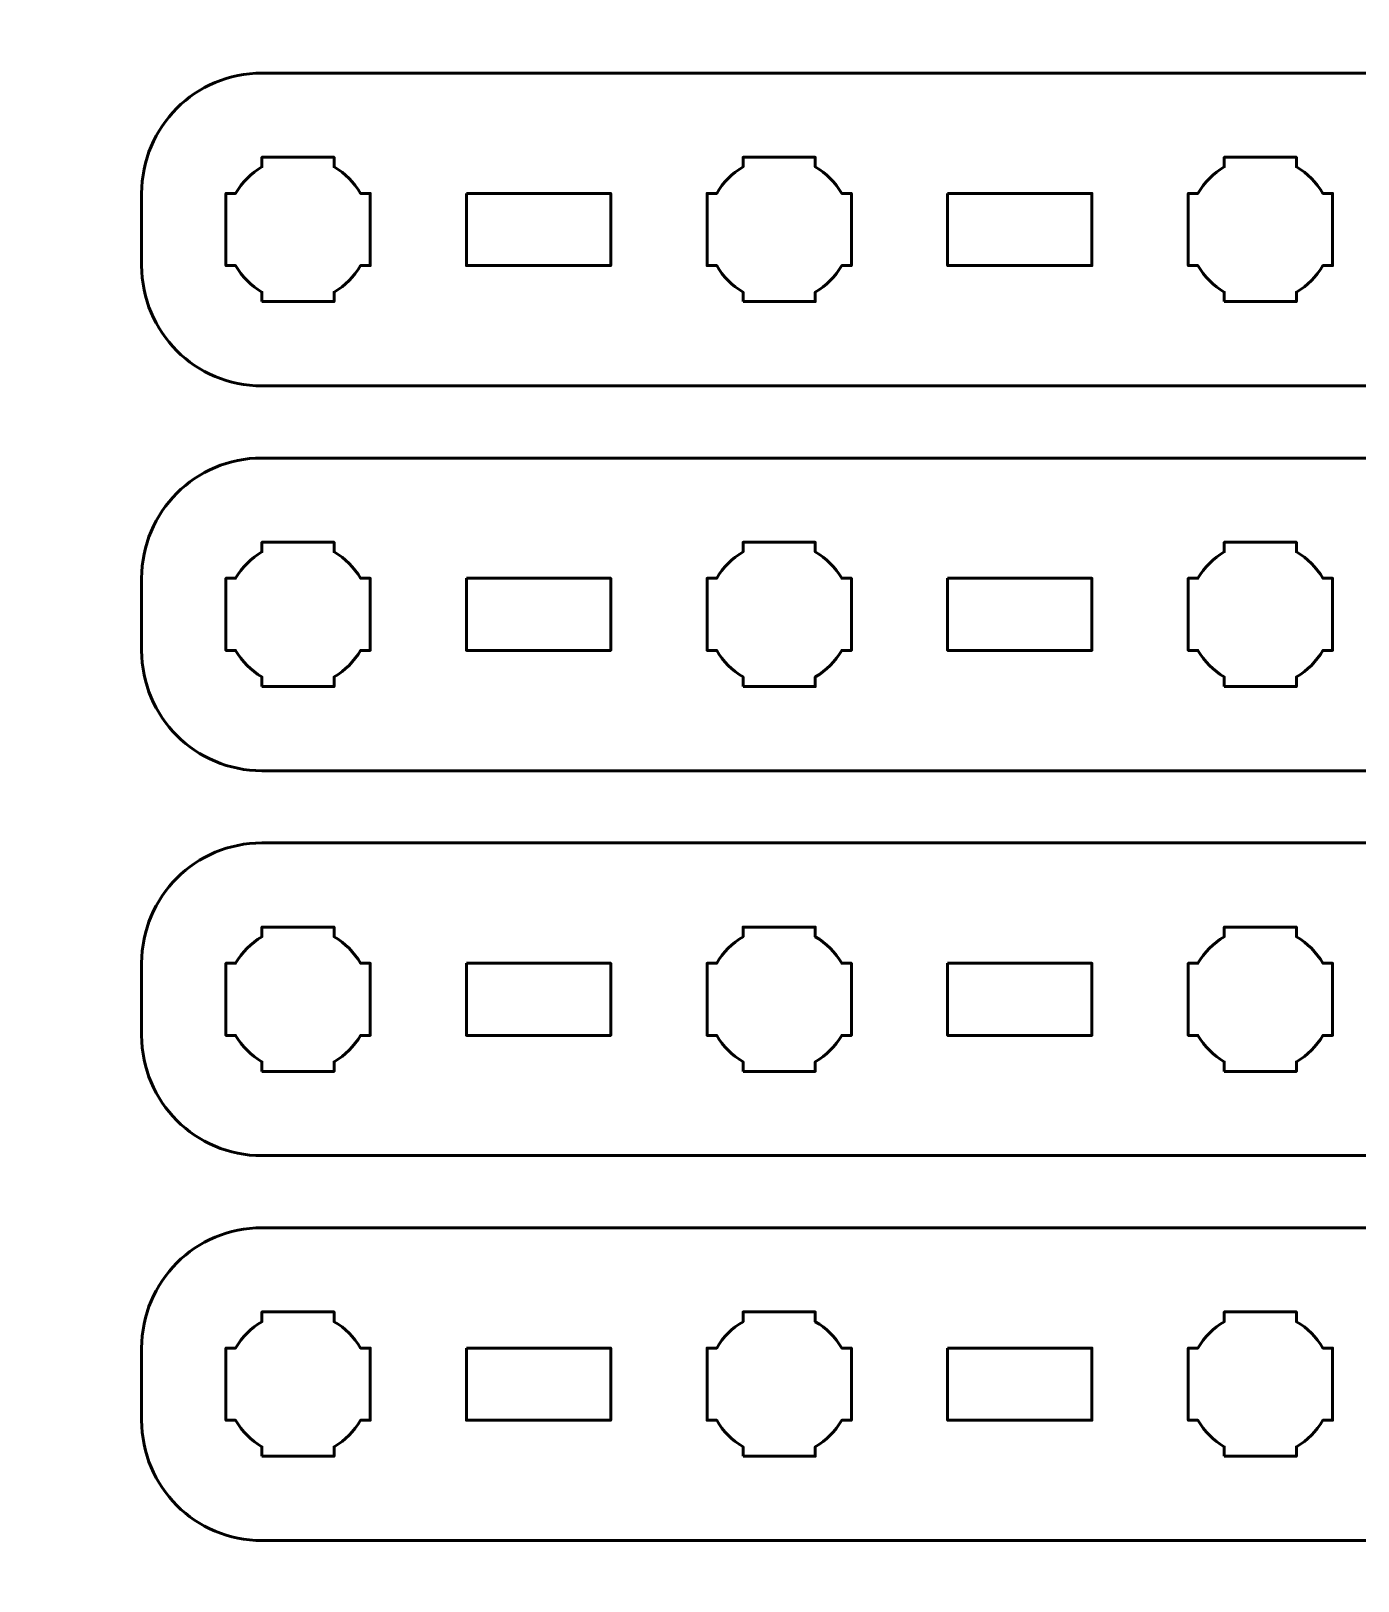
# Model space of a CAD drawing. Header units: centimetres. Extents: x -21 to 0, y -29.7 to 0.
# Drawn here: x -10.56 to -5.04, y -22.97 to -16.52 of the extents above; entities that cross this region are included whole.
import ezdxf

# ---------------------------------------------------------------- set-up
doc = ezdxf.new("R2010")
doc.units = ezdxf.units.CM
doc.header["$MEASUREMENT"] = 0
doc.layers.add('Layer 1', color=7, linetype='Continuous')

msp = doc.modelspace()

# ---------------------------------------------------------------- linework, layer by layer
at = {"layer": 'Layer 1', "color": 1, "lineweight": 53}
msp.add_open_spline([(-21.00003, -29.19995), (-21.00003, -29.19995), (-21.00003, -5.29992), (-21.00003, -5.29992), (-21.00003, -5.29992), (-21.00003, -5.21709), (-20.93286, -5.14992), (-20.85003, -5.14992), (-20.85003, -5.14992), (-20.7672, -5.14992), (-20.70003, -5.08275), (-20.70003, -4.99992), (-20.70003, -4.99992), (-20.70003, -4.91709), (-20.7672, -4.84992), (-20.85003, -4.84992), (-20.85003, -4.84992), (-20.93286, -4.84992), (-21.00003, -4.78275), (-21.00003, -4.69992), (-21.00003, -4.69992), (-21.00003, -4.61709), (-20.93286, -4.54992), (-20.85003, -4.54992), (-20.85003, -4.54992), (-20.7672, -4.54992), (-20.70003, -4.48275), (-20.70003, -4.39992), (-20.70003, -4.39992), (-20.70003, -4.31709), (-20.7672, -4.24992), (-20.85003, -4.24992), (-20.85003, -4.24992), (-20.93286, -4.24992), (-21.00003, -4.18275), (-21.00003, -4.09992), (-21.00003, -4.09992), (-21.00003, -4.01709), (-20.93286, -3.94992), (-20.85003, -3.94992), (-20.85003, -3.94992), (-20.7672, -3.94992), (-20.70003, -3.88275), (-20.70003, -3.79992), (-20.70003, -3.79992), (-20.70003, -3.71709), (-20.7672, -3.64992), (-20.85003, -3.64992), (-20.85003, -3.64992), (-20.93286, -3.64992), (-21.00003, -3.58275), (-21.00003, -3.49992), (-21.00003, -3.49992), (-21.00003, -3.41709), (-20.93286, -3.34992), (-20.85003, -3.34992), (-20.85003, -3.34992), (-20.7672, -3.34992), (-20.70003, -3.28275), (-20.70003, -3.19992), (-20.70003, -3.19992), (-20.70003, -3.11709), (-20.7672, -3.04992), (-20.85003, -3.04992), (-20.85003, -3.04992), (-20.93286, -3.04992), (-21.00003, -2.98275), (-21.00003, -2.89992), (-21.00003, -2.89992), (-21.00003, -2.81709), (-20.93286, -2.74992), (-20.85003, -2.74992), (-20.85003, -2.74992), (-20.7672, -2.74992), (-20.70003, -2.68275), (-20.70003, -2.59992), (-20.70003, -2.59992), (-20.70003, -2.51709), (-20.7672, -2.44992), (-20.85003, -2.44992), (-20.85003, -2.44992), (-20.93286, -2.44992), (-21.00003, -2.38275), (-21.00003, -2.29992), (-21.00003, -2.29992), (-21.00003, -2.21709), (-20.93286, -2.14992), (-20.85003, -2.14992), (-20.85003, -2.14992), (-20.7672, -2.14992), (-20.70003, -2.08275), (-20.70003, -1.99992), (-20.70003, -1.99992), (-20.70003, -1.91709), (-20.7672, -1.84992), (-20.85003, -1.84992), (-20.85003, -1.84992), (-20.93286, -1.84992), (-21.00003, -1.78275), (-21.00003, -1.69992), (-21.00003, -1.69992), (-21.00003, -1.61709), (-20.93286, -1.54992), (-20.85003, -1.54992), (-20.85003, -1.54992), (-20.7672, -1.54992), (-20.70003, -1.48275), (-20.70003, -1.39992), (-20.70003, -1.39992), (-20.70003, -1.31709), (-20.7672, -1.24992), (-20.85003, -1.24992), (-20.85003, -1.24992), (-20.93286, -1.24992), (-21.00003, -1.18275), (-21.00003, -1.09992), (-21.00003, -1.09992), (-21.00003, -1.09992), (-21.00003, -0.49992), (-21.00003, -0.49992), (-21.00003, -0.49992), (-21.00003, -0.22295), (-20.77694, 0.00004), (-20.49994, 0.00004), (-20.49994, 0.00004), (-20.49994, 0.00004), (-0.50008, 0.00004), (-0.50008, 0.00004), (-0.50008, 0.00004), (-0.22294, 0.00004), (0.00002, -0.22295), (0.00002, -0.49992), (0.00002, -0.49992), (0.00002, -0.49992), (0.00002, -29.19995), (0.00002, -29.19995), (0.00002, -29.19995), (0.00002, -29.47695), (-0.22294, -29.70004), (-0.50008, -29.70004), (-0.50008, -29.70004), (-0.50008, -29.70004), (-20.49994, -29.70004), (-20.49994, -29.70004), (-20.49994, -29.70004), (-20.77694, -29.70004), (-21.00003, -29.47695), (-21.00003, -29.19995)], degree=3, knots=[0, 0, 0, 0, 0.027027, 0.027027, 0.027027, 0.027027, 0.0540541, 0.0540541, 0.0540541, 0.0540541, 0.0810811, 0.0810811, 0.0810811, 0.0810811, 0.1081081, 0.1081081, 0.1081081, 0.1081081, 0.1351351, 0.1351351, 0.1351351, 0.1351351, 0.1621622, 0.1621622, 0.1621622, 0.1621622, 0.1891892, 0.1891892, 0.1891892, 0.1891892, 0.2162162, 0.2162162, 0.2162162, 0.2162162, 0.2432432, 0.2432432, 0.2432432, 0.2432432, 0.2702703, 0.2702703, 0.2702703, 0.2702703, 0.2972973, 0.2972973, 0.2972973, 0.2972973, 0.3243243, 0.3243243, 0.3243243, 0.3243243, 0.3513514, 0.3513514, 0.3513514, 0.3513514, 0.3783784, 0.3783784, 0.3783784, 0.3783784, 0.4054054, 0.4054054, 0.4054054, 0.4054054, 0.4324324, 0.4324324, 0.4324324, 0.4324324, 0.4594595, 0.4594595, 0.4594595, 0.4594595, 0.4864865, 0.4864865, 0.4864865, 0.4864865, 0.5135135, 0.5135135, 0.5135135, 0.5135135, 0.5405405, 0.5405405, 0.5405405, 0.5405405, 0.5675676, 0.5675676, 0.5675676, 0.5675676, 0.5945946, 0.5945946, 0.5945946, 0.5945946, 0.6216216, 0.6216216, 0.6216216, 0.6216216, 0.6486486, 0.6486486, 0.6486486, 0.6486486, 0.6756757, 0.6756757, 0.6756757, 0.6756757, 0.7027027, 0.7027027, 0.7027027, 0.7027027, 0.7297297, 0.7297297, 0.7297297, 0.7297297, 0.7567568, 0.7567568, 0.7567568, 0.7567568, 0.7837838, 0.7837838, 0.7837838, 0.7837838, 0.8108108, 0.8108108, 0.8108108, 0.8108108, 0.8378378, 0.8378378, 0.8378378, 0.8378378, 0.8648649, 0.8648649, 0.8648649, 0.8648649, 0.8918919, 0.8918919, 0.8918919, 0.8918919, 0.9189189, 0.9189189, 0.9189189, 0.9189189, 0.9459459, 0.9459459, 0.9459459, 0.9459459, 0.972973, 0.972973, 0.972973, 0.972973, 1, 1, 1, 1], dxfattribs=at)
at = {"layer": 'Layer 1', "color": 3, "lineweight": 53}
for points in [[(-9.59998, -16.70001), (-9.59998, -16.70001), (-1.30007, -16.70001), (-1.30007, -16.70001), (-1.30007, -16.70001), (-1.02307, -16.70001), (-0.79997, -16.9231), (-0.79997, -17.2001), (-0.79997, -17.2001), (-0.79997, -17.2001), (-0.79997, -17.50011), (-0.79997, -17.50011), (-0.79997, -17.50011), (-0.79997, -17.77707), (-1.02307, -18.00003), (-1.30007, -18.00003), (-1.30007, -18.00003), (-1.30007, -18.00003), (-9.59998, -18.00003), (-9.59998, -18.00003), (-9.59998, -18.00003), (-9.87698, -18.00003), (-10.10008, -17.77707), (-10.10008, -17.50011), (-10.10008, -17.50011), (-10.10008, -17.50011), (-10.10008, -17.2001), (-10.10008, -17.2001), (-10.10008, -17.2001), (-10.10008, -16.9231), (-9.87698, -16.70001), (-9.59998, -16.70001)], [(-9.59998, -18.30001), (-9.59998, -18.30001), (-1.30007, -18.30001), (-1.30007, -18.30001), (-1.30007, -18.30001), (-1.02307, -18.30001), (-0.79997, -18.5231), (-0.79997, -18.8001), (-0.79997, -18.8001), (-0.79997, -18.8001), (-0.79997, -19.10011), (-0.79997, -19.10011), (-0.79997, -19.10011), (-0.79997, -19.37707), (-1.02307, -19.60003), (-1.30007, -19.60003), (-1.30007, -19.60003), (-1.30007, -19.60003), (-9.59998, -19.60003), (-9.59998, -19.60003), (-9.59998, -19.60003), (-9.87698, -19.60003), (-10.10008, -19.37707), (-10.10008, -19.10011), (-10.10008, -19.10011), (-10.10008, -19.10011), (-10.10008, -18.8001), (-10.10008, -18.8001), (-10.10008, -18.8001), (-10.10008, -18.5231), (-9.87698, -18.30001), (-9.59998, -18.30001)], [(-9.59998, -19.90001), (-9.59998, -19.90001), (-1.30007, -19.90001), (-1.30007, -19.90001), (-1.30007, -19.90001), (-1.02307, -19.90001), (-0.79997, -20.1231), (-0.79997, -20.4001), (-0.79997, -20.4001), (-0.79997, -20.4001), (-0.79997, -20.70011), (-0.79997, -20.70011), (-0.79997, -20.70011), (-0.79997, -20.97707), (-1.02307, -21.20003), (-1.30007, -21.20003), (-1.30007, -21.20003), (-1.30007, -21.20003), (-9.59998, -21.20003), (-9.59998, -21.20003), (-9.59998, -21.20003), (-9.87698, -21.20003), (-10.10008, -20.97707), (-10.10008, -20.70011), (-10.10008, -20.70011), (-10.10008, -20.70011), (-10.10008, -20.4001), (-10.10008, -20.4001), (-10.10008, -20.4001), (-10.10008, -20.1231), (-9.87698, -19.90001), (-9.59998, -19.90001)], [(-9.59998, -21.50001), (-9.59998, -21.50001), (-1.30007, -21.50001), (-1.30007, -21.50001), (-1.30007, -21.50001), (-1.02307, -21.50001), (-0.79997, -21.7231), (-0.79997, -22.0001), (-0.79997, -22.0001), (-0.79997, -22.0001), (-0.79997, -22.30011), (-0.79997, -22.30011), (-0.79997, -22.30011), (-0.79997, -22.57707), (-1.02307, -22.80003), (-1.30007, -22.80003), (-1.30007, -22.80003), (-1.30007, -22.80003), (-9.59998, -22.80003), (-9.59998, -22.80003), (-9.59998, -22.80003), (-9.87698, -22.80003), (-10.10008, -22.57707), (-10.10008, -22.30011), (-10.10008, -22.30011), (-10.10008, -22.30011), (-10.10008, -22.0001), (-10.10008, -22.0001), (-10.10008, -22.0001), (-10.10008, -21.7231), (-9.87698, -21.50001), (-9.59998, -21.50001)]]:
    msp.add_open_spline(points, degree=3, knots=[0, 0, 0, 0, 0.125, 0.125, 0.125, 0.125, 0.25, 0.25, 0.25, 0.25, 0.375, 0.375, 0.375, 0.375, 0.5, 0.5, 0.5, 0.5, 0.625, 0.625, 0.625, 0.625, 0.75, 0.75, 0.75, 0.75, 0.875, 0.875, 0.875, 0.875, 1, 1, 1, 1], dxfattribs=at)
at = {"layer": 'Layer 1', "lineweight": 53}
for points, knots in [([(-9.59998, -17.65004), (-9.59998, -17.65004), (-9.59998, -17.60993), (-9.59998, -17.60993), (-9.59998, -17.60993), (-9.64559, -17.58361), (-9.68352, -17.54558), (-9.70984, -17.50011), (-9.70984, -17.50011), (-9.70984, -17.50011), (-9.75005, -17.50011), (-9.75005, -17.50011), (-9.75005, -17.50011), (-9.75005, -17.50011), (-9.75005, -17.35003), (-9.75005, -17.35003), (-9.75005, -17.35003), (-9.75005, -17.35003), (-9.75005, -17.2001), (-9.75005, -17.2001), (-9.75005, -17.2001), (-9.75005, -17.2001), (-9.70984, -17.2001), (-9.70984, -17.2001), (-9.70984, -17.2001), (-9.68352, -17.15449), (-9.64559, -17.11657), (-9.59998, -17.09025), (-9.59998, -17.09025), (-9.59998, -17.09025), (-9.59998, -17.05003), (-9.59998, -17.05003), (-9.59998, -17.05003), (-9.59998, -17.05003), (-9.45005, -17.05003), (-9.45005, -17.05003), (-9.45005, -17.05003), (-9.45005, -17.05003), (-9.29998, -17.05003), (-9.29998, -17.05003), (-9.29998, -17.05003), (-9.29998, -17.05003), (-9.29998, -17.09025), (-9.29998, -17.09025), (-9.29998, -17.09025), (-9.25451, -17.11657), (-9.21648, -17.15449), (-9.19016, -17.2001), (-9.19016, -17.2001), (-9.19016, -17.2001), (-9.15005, -17.2001), (-9.15005, -17.2001), (-9.15005, -17.2001), (-9.15005, -17.2001), (-9.15005, -17.35003), (-9.15005, -17.35003), (-9.15005, -17.35003), (-9.15005, -17.35003), (-9.15005, -17.50011), (-9.15005, -17.50011), (-9.15005, -17.50011), (-9.15005, -17.50011), (-9.19016, -17.50011), (-9.19016, -17.50011), (-9.19016, -17.50011), (-9.21648, -17.54558), (-9.25451, -17.58361), (-9.29998, -17.60993), (-9.29998, -17.60993), (-9.29998, -17.60993), (-9.29998, -17.65004), (-9.29998, -17.65004), (-9.29998, -17.65004), (-9.29998, -17.65004), (-9.45005, -17.65004), (-9.45005, -17.65004), (-9.45005, -17.65004), (-9.45005, -17.65004), (-9.59998, -17.65004), (-9.59998, -17.65004)], [0, 0, 0, 0, 0.05, 0.05, 0.05, 0.05, 0.1, 0.1, 0.1, 0.1, 0.15, 0.15, 0.15, 0.15, 0.2, 0.2, 0.2, 0.2, 0.25, 0.25, 0.25, 0.25, 0.3, 0.3, 0.3, 0.3, 0.35, 0.35, 0.35, 0.35, 0.4, 0.4, 0.4, 0.4, 0.45, 0.45, 0.45, 0.45, 0.5, 0.5, 0.5, 0.5, 0.55, 0.55, 0.55, 0.55, 0.6, 0.6, 0.6, 0.6, 0.65, 0.65, 0.65, 0.65, 0.7, 0.7, 0.7, 0.7, 0.75, 0.75, 0.75, 0.75, 0.8, 0.8, 0.8, 0.8, 0.85, 0.85, 0.85, 0.85, 0.9, 0.9, 0.9, 0.9, 0.95, 0.95, 0.95, 0.95, 1, 1, 1, 1]), ([(-7.60005, -17.65004), (-7.60005, -17.65004), (-7.60005, -17.60993), (-7.60005, -17.60993), (-7.60005, -17.60993), (-7.64552, -17.58361), (-7.68355, -17.54558), (-7.70987, -17.50011), (-7.70987, -17.50011), (-7.70987, -17.50011), (-7.74998, -17.50011), (-7.74998, -17.50011), (-7.74998, -17.50011), (-7.74998, -17.50011), (-7.74998, -17.35003), (-7.74998, -17.35003), (-7.74998, -17.35003), (-7.74998, -17.35003), (-7.74998, -17.2001), (-7.74998, -17.2001), (-7.74998, -17.2001), (-7.74998, -17.2001), (-7.70987, -17.2001), (-7.70987, -17.2001), (-7.70987, -17.2001), (-7.68355, -17.15449), (-7.64552, -17.11657), (-7.60005, -17.09025), (-7.60005, -17.09025), (-7.60005, -17.09025), (-7.60005, -17.05003), (-7.60005, -17.05003), (-7.60005, -17.05003), (-7.60005, -17.05003), (-7.44998, -17.05003), (-7.44998, -17.05003), (-7.44998, -17.05003), (-7.44998, -17.05003), (-7.30005, -17.05003), (-7.30005, -17.05003), (-7.30005, -17.05003), (-7.30005, -17.05003), (-7.30005, -17.09025), (-7.30005, -17.09025), (-7.30005, -17.09025), (-7.25457, -17.11657), (-7.21654, -17.15449), (-7.19023, -17.2001), (-7.19023, -17.2001), (-7.19023, -17.2001), (-7.14997, -17.2001), (-7.14997, -17.2001), (-7.14997, -17.2001), (-7.14997, -17.2001), (-7.14997, -17.35003), (-7.14997, -17.35003), (-7.14997, -17.35003), (-7.14997, -17.35003), (-7.14997, -17.50011), (-7.14997, -17.50011), (-7.14997, -17.50011), (-7.14997, -17.50011), (-7.19023, -17.50011), (-7.19023, -17.50011), (-7.19023, -17.50011), (-7.21654, -17.54558), (-7.25457, -17.58361), (-7.30005, -17.60993), (-7.30005, -17.60993), (-7.30005, -17.60993), (-7.30005, -17.65004), (-7.30005, -17.65004), (-7.30005, -17.65004), (-7.30005, -17.65004), (-7.44998, -17.65004), (-7.44998, -17.65004), (-7.44998, -17.65004), (-7.44998, -17.65004), (-7.60005, -17.65004), (-7.60005, -17.65004)], [0, 0, 0, 0, 0.05, 0.05, 0.05, 0.05, 0.1, 0.1, 0.1, 0.1, 0.15, 0.15, 0.15, 0.15, 0.2, 0.2, 0.2, 0.2, 0.25, 0.25, 0.25, 0.25, 0.3, 0.3, 0.3, 0.3, 0.35, 0.35, 0.35, 0.35, 0.4, 0.4, 0.4, 0.4, 0.45, 0.45, 0.45, 0.45, 0.5, 0.5, 0.5, 0.5, 0.55, 0.55, 0.55, 0.55, 0.6, 0.6, 0.6, 0.6, 0.65, 0.65, 0.65, 0.65, 0.7, 0.7, 0.7, 0.7, 0.75, 0.75, 0.75, 0.75, 0.8, 0.8, 0.8, 0.8, 0.85, 0.85, 0.85, 0.85, 0.9, 0.9, 0.9, 0.9, 0.95, 0.95, 0.95, 0.95, 1, 1, 1, 1]), ([(-5.60012, -17.65004), (-5.60012, -17.65004), (-5.60012, -17.60993), (-5.60012, -17.60993), (-5.60012, -17.60993), (-5.64559, -17.58361), (-5.68348, -17.54558), (-5.70994, -17.50011), (-5.70994, -17.50011), (-5.70994, -17.50011), (-5.75005, -17.50011), (-5.75005, -17.50011), (-5.75005, -17.50011), (-5.75005, -17.50011), (-5.75005, -17.35003), (-5.75005, -17.35003), (-5.75005, -17.35003), (-5.75005, -17.35003), (-5.75005, -17.2001), (-5.75005, -17.2001), (-5.75005, -17.2001), (-5.75005, -17.2001), (-5.70994, -17.2001), (-5.70994, -17.2001), (-5.70994, -17.2001), (-5.68348, -17.15449), (-5.64559, -17.11657), (-5.60012, -17.09025), (-5.60012, -17.09025), (-5.60012, -17.09025), (-5.60012, -17.05003), (-5.60012, -17.05003), (-5.60012, -17.05003), (-5.60012, -17.05003), (-5.45004, -17.05003), (-5.45004, -17.05003), (-5.45004, -17.05003), (-5.45004, -17.05003), (-5.30011, -17.05003), (-5.30011, -17.05003), (-5.30011, -17.05003), (-5.30011, -17.05003), (-5.30011, -17.09025), (-5.30011, -17.09025), (-5.30011, -17.09025), (-5.2545, -17.11657), (-5.21658, -17.15449), (-5.19026, -17.2001), (-5.19026, -17.2001), (-5.19026, -17.2001), (-5.15004, -17.2001), (-5.15004, -17.2001), (-5.15004, -17.2001), (-5.15004, -17.2001), (-5.15004, -17.35003), (-5.15004, -17.35003), (-5.15004, -17.35003), (-5.15004, -17.35003), (-5.15004, -17.50011), (-5.15004, -17.50011), (-5.15004, -17.50011), (-5.15004, -17.50011), (-5.19026, -17.50011), (-5.19026, -17.50011), (-5.19026, -17.50011), (-5.21658, -17.54558), (-5.2545, -17.58361), (-5.30011, -17.60993), (-5.30011, -17.60993), (-5.30011, -17.60993), (-5.30011, -17.65004), (-5.30011, -17.65004), (-5.30011, -17.65004), (-5.30011, -17.65004), (-5.45004, -17.65004), (-5.45004, -17.65004), (-5.45004, -17.65004), (-5.45004, -17.65004), (-5.60012, -17.65004), (-5.60012, -17.65004)], [0, 0, 0, 0, 0.05, 0.05, 0.05, 0.05, 0.1, 0.1, 0.1, 0.1, 0.15, 0.15, 0.15, 0.15, 0.2, 0.2, 0.2, 0.2, 0.25, 0.25, 0.25, 0.25, 0.3, 0.3, 0.3, 0.3, 0.35, 0.35, 0.35, 0.35, 0.4, 0.4, 0.4, 0.4, 0.45, 0.45, 0.45, 0.45, 0.5, 0.5, 0.5, 0.5, 0.55, 0.55, 0.55, 0.55, 0.6, 0.6, 0.6, 0.6, 0.65, 0.65, 0.65, 0.65, 0.7, 0.7, 0.7, 0.7, 0.75, 0.75, 0.75, 0.75, 0.8, 0.8, 0.8, 0.8, 0.85, 0.85, 0.85, 0.85, 0.9, 0.9, 0.9, 0.9, 0.95, 0.95, 0.95, 0.95, 1, 1, 1, 1]), ([(-8.75003, -17.2001), (-8.75003, -17.2001), (-8.15003, -17.2001), (-8.15003, -17.2001), (-8.15003, -17.2001), (-8.15003, -17.2001), (-8.15003, -17.50011), (-8.15003, -17.50011), (-8.15003, -17.50011), (-8.15003, -17.50011), (-8.75003, -17.50011), (-8.75003, -17.50011), (-8.75003, -17.50011), (-8.75003, -17.50011), (-8.75003, -17.2001), (-8.75003, -17.2001)], [0, 0, 0, 0, 0.25, 0.25, 0.25, 0.25, 0.5, 0.5, 0.5, 0.5, 0.75, 0.75, 0.75, 0.75, 1, 1, 1, 1]), ([(-6.75007, -17.2001), (-6.75007, -17.2001), (-6.15006, -17.2001), (-6.15006, -17.2001), (-6.15006, -17.2001), (-6.15006, -17.2001), (-6.15006, -17.50011), (-6.15006, -17.50011), (-6.15006, -17.50011), (-6.15006, -17.50011), (-6.75007, -17.50011), (-6.75007, -17.50011), (-6.75007, -17.50011), (-6.75007, -17.50011), (-6.75007, -17.2001), (-6.75007, -17.2001)], [0, 0, 0, 0, 0.25, 0.25, 0.25, 0.25, 0.5, 0.5, 0.5, 0.5, 0.75, 0.75, 0.75, 0.75, 1, 1, 1, 1]), ([(-9.59998, -19.25004), (-9.59998, -19.25004), (-9.59998, -19.20993), (-9.59998, -19.20993), (-9.59998, -19.20993), (-9.64559, -19.18361), (-9.68352, -19.14558), (-9.70984, -19.10011), (-9.70984, -19.10011), (-9.70984, -19.10011), (-9.75005, -19.10011), (-9.75005, -19.10011), (-9.75005, -19.10011), (-9.75005, -19.10011), (-9.75005, -18.95003), (-9.75005, -18.95003), (-9.75005, -18.95003), (-9.75005, -18.95003), (-9.75005, -18.8001), (-9.75005, -18.8001), (-9.75005, -18.8001), (-9.75005, -18.8001), (-9.70984, -18.8001), (-9.70984, -18.8001), (-9.70984, -18.8001), (-9.68352, -18.75449), (-9.64559, -18.71657), (-9.59998, -18.69025), (-9.59998, -18.69025), (-9.59998, -18.69025), (-9.59998, -18.65003), (-9.59998, -18.65003), (-9.59998, -18.65003), (-9.59998, -18.65003), (-9.45005, -18.65003), (-9.45005, -18.65003), (-9.45005, -18.65003), (-9.45005, -18.65003), (-9.29998, -18.65003), (-9.29998, -18.65003), (-9.29998, -18.65003), (-9.29998, -18.65003), (-9.29998, -18.69025), (-9.29998, -18.69025), (-9.29998, -18.69025), (-9.25451, -18.71657), (-9.21648, -18.75449), (-9.19016, -18.8001), (-9.19016, -18.8001), (-9.19016, -18.8001), (-9.15005, -18.8001), (-9.15005, -18.8001), (-9.15005, -18.8001), (-9.15005, -18.8001), (-9.15005, -18.95003), (-9.15005, -18.95003), (-9.15005, -18.95003), (-9.15005, -18.95003), (-9.15005, -19.10011), (-9.15005, -19.10011), (-9.15005, -19.10011), (-9.15005, -19.10011), (-9.19016, -19.10011), (-9.19016, -19.10011), (-9.19016, -19.10011), (-9.21648, -19.14558), (-9.25451, -19.18361), (-9.29998, -19.20993), (-9.29998, -19.20993), (-9.29998, -19.20993), (-9.29998, -19.25004), (-9.29998, -19.25004), (-9.29998, -19.25004), (-9.29998, -19.25004), (-9.45005, -19.25004), (-9.45005, -19.25004), (-9.45005, -19.25004), (-9.45005, -19.25004), (-9.59998, -19.25004), (-9.59998, -19.25004)], [0, 0, 0, 0, 0.05, 0.05, 0.05, 0.05, 0.1, 0.1, 0.1, 0.1, 0.15, 0.15, 0.15, 0.15, 0.2, 0.2, 0.2, 0.2, 0.25, 0.25, 0.25, 0.25, 0.3, 0.3, 0.3, 0.3, 0.35, 0.35, 0.35, 0.35, 0.4, 0.4, 0.4, 0.4, 0.45, 0.45, 0.45, 0.45, 0.5, 0.5, 0.5, 0.5, 0.55, 0.55, 0.55, 0.55, 0.6, 0.6, 0.6, 0.6, 0.65, 0.65, 0.65, 0.65, 0.7, 0.7, 0.7, 0.7, 0.75, 0.75, 0.75, 0.75, 0.8, 0.8, 0.8, 0.8, 0.85, 0.85, 0.85, 0.85, 0.9, 0.9, 0.9, 0.9, 0.95, 0.95, 0.95, 0.95, 1, 1, 1, 1]), ([(-7.60005, -19.25004), (-7.60005, -19.25004), (-7.60005, -19.20993), (-7.60005, -19.20993), (-7.60005, -19.20993), (-7.64552, -19.18361), (-7.68355, -19.14558), (-7.70987, -19.10011), (-7.70987, -19.10011), (-7.70987, -19.10011), (-7.74998, -19.10011), (-7.74998, -19.10011), (-7.74998, -19.10011), (-7.74998, -19.10011), (-7.74998, -18.95003), (-7.74998, -18.95003), (-7.74998, -18.95003), (-7.74998, -18.95003), (-7.74998, -18.8001), (-7.74998, -18.8001), (-7.74998, -18.8001), (-7.74998, -18.8001), (-7.70987, -18.8001), (-7.70987, -18.8001), (-7.70987, -18.8001), (-7.68355, -18.75449), (-7.64552, -18.71657), (-7.60005, -18.69025), (-7.60005, -18.69025), (-7.60005, -18.69025), (-7.60005, -18.65003), (-7.60005, -18.65003), (-7.60005, -18.65003), (-7.60005, -18.65003), (-7.44998, -18.65003), (-7.44998, -18.65003), (-7.44998, -18.65003), (-7.44998, -18.65003), (-7.30005, -18.65003), (-7.30005, -18.65003), (-7.30005, -18.65003), (-7.30005, -18.65003), (-7.30005, -18.69025), (-7.30005, -18.69025), (-7.30005, -18.69025), (-7.25457, -18.71657), (-7.21654, -18.75449), (-7.19023, -18.8001), (-7.19023, -18.8001), (-7.19023, -18.8001), (-7.14997, -18.8001), (-7.14997, -18.8001), (-7.14997, -18.8001), (-7.14997, -18.8001), (-7.14997, -18.95003), (-7.14997, -18.95003), (-7.14997, -18.95003), (-7.14997, -18.95003), (-7.14997, -19.10011), (-7.14997, -19.10011), (-7.14997, -19.10011), (-7.14997, -19.10011), (-7.19023, -19.10011), (-7.19023, -19.10011), (-7.19023, -19.10011), (-7.21654, -19.14558), (-7.25457, -19.18361), (-7.30005, -19.20993), (-7.30005, -19.20993), (-7.30005, -19.20993), (-7.30005, -19.25004), (-7.30005, -19.25004), (-7.30005, -19.25004), (-7.30005, -19.25004), (-7.44998, -19.25004), (-7.44998, -19.25004), (-7.44998, -19.25004), (-7.44998, -19.25004), (-7.60005, -19.25004), (-7.60005, -19.25004)], [0, 0, 0, 0, 0.05, 0.05, 0.05, 0.05, 0.1, 0.1, 0.1, 0.1, 0.15, 0.15, 0.15, 0.15, 0.2, 0.2, 0.2, 0.2, 0.25, 0.25, 0.25, 0.25, 0.3, 0.3, 0.3, 0.3, 0.35, 0.35, 0.35, 0.35, 0.4, 0.4, 0.4, 0.4, 0.45, 0.45, 0.45, 0.45, 0.5, 0.5, 0.5, 0.5, 0.55, 0.55, 0.55, 0.55, 0.6, 0.6, 0.6, 0.6, 0.65, 0.65, 0.65, 0.65, 0.7, 0.7, 0.7, 0.7, 0.75, 0.75, 0.75, 0.75, 0.8, 0.8, 0.8, 0.8, 0.85, 0.85, 0.85, 0.85, 0.9, 0.9, 0.9, 0.9, 0.95, 0.95, 0.95, 0.95, 1, 1, 1, 1]), ([(-5.60012, -19.25004), (-5.60012, -19.25004), (-5.60012, -19.20993), (-5.60012, -19.20993), (-5.60012, -19.20993), (-5.64559, -19.18361), (-5.68348, -19.14558), (-5.70994, -19.10011), (-5.70994, -19.10011), (-5.70994, -19.10011), (-5.75005, -19.10011), (-5.75005, -19.10011), (-5.75005, -19.10011), (-5.75005, -19.10011), (-5.75005, -18.95003), (-5.75005, -18.95003), (-5.75005, -18.95003), (-5.75005, -18.95003), (-5.75005, -18.8001), (-5.75005, -18.8001), (-5.75005, -18.8001), (-5.75005, -18.8001), (-5.70994, -18.8001), (-5.70994, -18.8001), (-5.70994, -18.8001), (-5.68348, -18.75449), (-5.64559, -18.71657), (-5.60012, -18.69025), (-5.60012, -18.69025), (-5.60012, -18.69025), (-5.60012, -18.65003), (-5.60012, -18.65003), (-5.60012, -18.65003), (-5.60012, -18.65003), (-5.45004, -18.65003), (-5.45004, -18.65003), (-5.45004, -18.65003), (-5.45004, -18.65003), (-5.30011, -18.65003), (-5.30011, -18.65003), (-5.30011, -18.65003), (-5.30011, -18.65003), (-5.30011, -18.69025), (-5.30011, -18.69025), (-5.30011, -18.69025), (-5.2545, -18.71657), (-5.21658, -18.75449), (-5.19026, -18.8001), (-5.19026, -18.8001), (-5.19026, -18.8001), (-5.15004, -18.8001), (-5.15004, -18.8001), (-5.15004, -18.8001), (-5.15004, -18.8001), (-5.15004, -18.95003), (-5.15004, -18.95003), (-5.15004, -18.95003), (-5.15004, -18.95003), (-5.15004, -19.10011), (-5.15004, -19.10011), (-5.15004, -19.10011), (-5.15004, -19.10011), (-5.19026, -19.10011), (-5.19026, -19.10011), (-5.19026, -19.10011), (-5.21658, -19.14558), (-5.2545, -19.18361), (-5.30011, -19.20993), (-5.30011, -19.20993), (-5.30011, -19.20993), (-5.30011, -19.25004), (-5.30011, -19.25004), (-5.30011, -19.25004), (-5.30011, -19.25004), (-5.45004, -19.25004), (-5.45004, -19.25004), (-5.45004, -19.25004), (-5.45004, -19.25004), (-5.60012, -19.25004), (-5.60012, -19.25004)], [0, 0, 0, 0, 0.05, 0.05, 0.05, 0.05, 0.1, 0.1, 0.1, 0.1, 0.15, 0.15, 0.15, 0.15, 0.2, 0.2, 0.2, 0.2, 0.25, 0.25, 0.25, 0.25, 0.3, 0.3, 0.3, 0.3, 0.35, 0.35, 0.35, 0.35, 0.4, 0.4, 0.4, 0.4, 0.45, 0.45, 0.45, 0.45, 0.5, 0.5, 0.5, 0.5, 0.55, 0.55, 0.55, 0.55, 0.6, 0.6, 0.6, 0.6, 0.65, 0.65, 0.65, 0.65, 0.7, 0.7, 0.7, 0.7, 0.75, 0.75, 0.75, 0.75, 0.8, 0.8, 0.8, 0.8, 0.85, 0.85, 0.85, 0.85, 0.9, 0.9, 0.9, 0.9, 0.95, 0.95, 0.95, 0.95, 1, 1, 1, 1]), ([(-8.75003, -18.8001), (-8.75003, -18.8001), (-8.15003, -18.8001), (-8.15003, -18.8001), (-8.15003, -18.8001), (-8.15003, -18.8001), (-8.15003, -19.10011), (-8.15003, -19.10011), (-8.15003, -19.10011), (-8.15003, -19.10011), (-8.75003, -19.10011), (-8.75003, -19.10011), (-8.75003, -19.10011), (-8.75003, -19.10011), (-8.75003, -18.8001), (-8.75003, -18.8001)], [0, 0, 0, 0, 0.25, 0.25, 0.25, 0.25, 0.5, 0.5, 0.5, 0.5, 0.75, 0.75, 0.75, 0.75, 1, 1, 1, 1]), ([(-6.75007, -18.8001), (-6.75007, -18.8001), (-6.15006, -18.8001), (-6.15006, -18.8001), (-6.15006, -18.8001), (-6.15006, -18.8001), (-6.15006, -19.10011), (-6.15006, -19.10011), (-6.15006, -19.10011), (-6.15006, -19.10011), (-6.75007, -19.10011), (-6.75007, -19.10011), (-6.75007, -19.10011), (-6.75007, -19.10011), (-6.75007, -18.8001), (-6.75007, -18.8001)], [0, 0, 0, 0, 0.25, 0.25, 0.25, 0.25, 0.5, 0.5, 0.5, 0.5, 0.75, 0.75, 0.75, 0.75, 1, 1, 1, 1]), ([(-9.59998, -20.85004), (-9.59998, -20.85004), (-9.59998, -20.80993), (-9.59998, -20.80993), (-9.59998, -20.80993), (-9.64559, -20.78361), (-9.68352, -20.74558), (-9.70984, -20.70011), (-9.70984, -20.70011), (-9.70984, -20.70011), (-9.75005, -20.70011), (-9.75005, -20.70011), (-9.75005, -20.70011), (-9.75005, -20.70011), (-9.75005, -20.55003), (-9.75005, -20.55003), (-9.75005, -20.55003), (-9.75005, -20.55003), (-9.75005, -20.4001), (-9.75005, -20.4001), (-9.75005, -20.4001), (-9.75005, -20.4001), (-9.70984, -20.4001), (-9.70984, -20.4001), (-9.70984, -20.4001), (-9.68352, -20.35449), (-9.64559, -20.31657), (-9.59998, -20.29025), (-9.59998, -20.29025), (-9.59998, -20.29025), (-9.59998, -20.25003), (-9.59998, -20.25003), (-9.59998, -20.25003), (-9.59998, -20.25003), (-9.45005, -20.25003), (-9.45005, -20.25003), (-9.45005, -20.25003), (-9.45005, -20.25003), (-9.29998, -20.25003), (-9.29998, -20.25003), (-9.29998, -20.25003), (-9.29998, -20.25003), (-9.29998, -20.29025), (-9.29998, -20.29025), (-9.29998, -20.29025), (-9.25451, -20.31657), (-9.21648, -20.35449), (-9.19016, -20.4001), (-9.19016, -20.4001), (-9.19016, -20.4001), (-9.15005, -20.4001), (-9.15005, -20.4001), (-9.15005, -20.4001), (-9.15005, -20.4001), (-9.15005, -20.55003), (-9.15005, -20.55003), (-9.15005, -20.55003), (-9.15005, -20.55003), (-9.15005, -20.70011), (-9.15005, -20.70011), (-9.15005, -20.70011), (-9.15005, -20.70011), (-9.19016, -20.70011), (-9.19016, -20.70011), (-9.19016, -20.70011), (-9.21648, -20.74558), (-9.25451, -20.78361), (-9.29998, -20.80993), (-9.29998, -20.80993), (-9.29998, -20.80993), (-9.29998, -20.85004), (-9.29998, -20.85004), (-9.29998, -20.85004), (-9.29998, -20.85004), (-9.45005, -20.85004), (-9.45005, -20.85004), (-9.45005, -20.85004), (-9.45005, -20.85004), (-9.59998, -20.85004), (-9.59998, -20.85004)], [0, 0, 0, 0, 0.05, 0.05, 0.05, 0.05, 0.1, 0.1, 0.1, 0.1, 0.15, 0.15, 0.15, 0.15, 0.2, 0.2, 0.2, 0.2, 0.25, 0.25, 0.25, 0.25, 0.3, 0.3, 0.3, 0.3, 0.35, 0.35, 0.35, 0.35, 0.4, 0.4, 0.4, 0.4, 0.45, 0.45, 0.45, 0.45, 0.5, 0.5, 0.5, 0.5, 0.55, 0.55, 0.55, 0.55, 0.6, 0.6, 0.6, 0.6, 0.65, 0.65, 0.65, 0.65, 0.7, 0.7, 0.7, 0.7, 0.75, 0.75, 0.75, 0.75, 0.8, 0.8, 0.8, 0.8, 0.85, 0.85, 0.85, 0.85, 0.9, 0.9, 0.9, 0.9, 0.95, 0.95, 0.95, 0.95, 1, 1, 1, 1]), ([(-7.60005, -20.85004), (-7.60005, -20.85004), (-7.60005, -20.80993), (-7.60005, -20.80993), (-7.60005, -20.80993), (-7.64552, -20.78361), (-7.68355, -20.74558), (-7.70987, -20.70011), (-7.70987, -20.70011), (-7.70987, -20.70011), (-7.74998, -20.70011), (-7.74998, -20.70011), (-7.74998, -20.70011), (-7.74998, -20.70011), (-7.74998, -20.55003), (-7.74998, -20.55003), (-7.74998, -20.55003), (-7.74998, -20.55003), (-7.74998, -20.4001), (-7.74998, -20.4001), (-7.74998, -20.4001), (-7.74998, -20.4001), (-7.70987, -20.4001), (-7.70987, -20.4001), (-7.70987, -20.4001), (-7.68355, -20.35449), (-7.64552, -20.31657), (-7.60005, -20.29025), (-7.60005, -20.29025), (-7.60005, -20.29025), (-7.60005, -20.25003), (-7.60005, -20.25003), (-7.60005, -20.25003), (-7.60005, -20.25003), (-7.44998, -20.25003), (-7.44998, -20.25003), (-7.44998, -20.25003), (-7.44998, -20.25003), (-7.30005, -20.25003), (-7.30005, -20.25003), (-7.30005, -20.25003), (-7.30005, -20.25003), (-7.30005, -20.29025), (-7.30005, -20.29025), (-7.30005, -20.29025), (-7.25457, -20.31657), (-7.21654, -20.35449), (-7.19023, -20.4001), (-7.19023, -20.4001), (-7.19023, -20.4001), (-7.14997, -20.4001), (-7.14997, -20.4001), (-7.14997, -20.4001), (-7.14997, -20.4001), (-7.14997, -20.55003), (-7.14997, -20.55003), (-7.14997, -20.55003), (-7.14997, -20.55003), (-7.14997, -20.70011), (-7.14997, -20.70011), (-7.14997, -20.70011), (-7.14997, -20.70011), (-7.19023, -20.70011), (-7.19023, -20.70011), (-7.19023, -20.70011), (-7.21654, -20.74558), (-7.25457, -20.78361), (-7.30005, -20.80993), (-7.30005, -20.80993), (-7.30005, -20.80993), (-7.30005, -20.85004), (-7.30005, -20.85004), (-7.30005, -20.85004), (-7.30005, -20.85004), (-7.44998, -20.85004), (-7.44998, -20.85004), (-7.44998, -20.85004), (-7.44998, -20.85004), (-7.60005, -20.85004), (-7.60005, -20.85004)], [0, 0, 0, 0, 0.05, 0.05, 0.05, 0.05, 0.1, 0.1, 0.1, 0.1, 0.15, 0.15, 0.15, 0.15, 0.2, 0.2, 0.2, 0.2, 0.25, 0.25, 0.25, 0.25, 0.3, 0.3, 0.3, 0.3, 0.35, 0.35, 0.35, 0.35, 0.4, 0.4, 0.4, 0.4, 0.45, 0.45, 0.45, 0.45, 0.5, 0.5, 0.5, 0.5, 0.55, 0.55, 0.55, 0.55, 0.6, 0.6, 0.6, 0.6, 0.65, 0.65, 0.65, 0.65, 0.7, 0.7, 0.7, 0.7, 0.75, 0.75, 0.75, 0.75, 0.8, 0.8, 0.8, 0.8, 0.85, 0.85, 0.85, 0.85, 0.9, 0.9, 0.9, 0.9, 0.95, 0.95, 0.95, 0.95, 1, 1, 1, 1]), ([(-5.60012, -20.85004), (-5.60012, -20.85004), (-5.60012, -20.80993), (-5.60012, -20.80993), (-5.60012, -20.80993), (-5.64559, -20.78361), (-5.68348, -20.74558), (-5.70994, -20.70011), (-5.70994, -20.70011), (-5.70994, -20.70011), (-5.75005, -20.70011), (-5.75005, -20.70011), (-5.75005, -20.70011), (-5.75005, -20.70011), (-5.75005, -20.55003), (-5.75005, -20.55003), (-5.75005, -20.55003), (-5.75005, -20.55003), (-5.75005, -20.4001), (-5.75005, -20.4001), (-5.75005, -20.4001), (-5.75005, -20.4001), (-5.70994, -20.4001), (-5.70994, -20.4001), (-5.70994, -20.4001), (-5.68348, -20.35449), (-5.64559, -20.31657), (-5.60012, -20.29025), (-5.60012, -20.29025), (-5.60012, -20.29025), (-5.60012, -20.25003), (-5.60012, -20.25003), (-5.60012, -20.25003), (-5.60012, -20.25003), (-5.45004, -20.25003), (-5.45004, -20.25003), (-5.45004, -20.25003), (-5.45004, -20.25003), (-5.30011, -20.25003), (-5.30011, -20.25003), (-5.30011, -20.25003), (-5.30011, -20.25003), (-5.30011, -20.29025), (-5.30011, -20.29025), (-5.30011, -20.29025), (-5.2545, -20.31657), (-5.21658, -20.35449), (-5.19026, -20.4001), (-5.19026, -20.4001), (-5.19026, -20.4001), (-5.15004, -20.4001), (-5.15004, -20.4001), (-5.15004, -20.4001), (-5.15004, -20.4001), (-5.15004, -20.55003), (-5.15004, -20.55003), (-5.15004, -20.55003), (-5.15004, -20.55003), (-5.15004, -20.70011), (-5.15004, -20.70011), (-5.15004, -20.70011), (-5.15004, -20.70011), (-5.19026, -20.70011), (-5.19026, -20.70011), (-5.19026, -20.70011), (-5.21658, -20.74558), (-5.2545, -20.78361), (-5.30011, -20.80993), (-5.30011, -20.80993), (-5.30011, -20.80993), (-5.30011, -20.85004), (-5.30011, -20.85004), (-5.30011, -20.85004), (-5.30011, -20.85004), (-5.45004, -20.85004), (-5.45004, -20.85004), (-5.45004, -20.85004), (-5.45004, -20.85004), (-5.60012, -20.85004), (-5.60012, -20.85004)], [0, 0, 0, 0, 0.05, 0.05, 0.05, 0.05, 0.1, 0.1, 0.1, 0.1, 0.15, 0.15, 0.15, 0.15, 0.2, 0.2, 0.2, 0.2, 0.25, 0.25, 0.25, 0.25, 0.3, 0.3, 0.3, 0.3, 0.35, 0.35, 0.35, 0.35, 0.4, 0.4, 0.4, 0.4, 0.45, 0.45, 0.45, 0.45, 0.5, 0.5, 0.5, 0.5, 0.55, 0.55, 0.55, 0.55, 0.6, 0.6, 0.6, 0.6, 0.65, 0.65, 0.65, 0.65, 0.7, 0.7, 0.7, 0.7, 0.75, 0.75, 0.75, 0.75, 0.8, 0.8, 0.8, 0.8, 0.85, 0.85, 0.85, 0.85, 0.9, 0.9, 0.9, 0.9, 0.95, 0.95, 0.95, 0.95, 1, 1, 1, 1]), ([(-8.75003, -20.4001), (-8.75003, -20.4001), (-8.15003, -20.4001), (-8.15003, -20.4001), (-8.15003, -20.4001), (-8.15003, -20.4001), (-8.15003, -20.70011), (-8.15003, -20.70011), (-8.15003, -20.70011), (-8.15003, -20.70011), (-8.75003, -20.70011), (-8.75003, -20.70011), (-8.75003, -20.70011), (-8.75003, -20.70011), (-8.75003, -20.4001), (-8.75003, -20.4001)], [0, 0, 0, 0, 0.25, 0.25, 0.25, 0.25, 0.5, 0.5, 0.5, 0.5, 0.75, 0.75, 0.75, 0.75, 1, 1, 1, 1]), ([(-6.75007, -20.4001), (-6.75007, -20.4001), (-6.15006, -20.4001), (-6.15006, -20.4001), (-6.15006, -20.4001), (-6.15006, -20.4001), (-6.15006, -20.70011), (-6.15006, -20.70011), (-6.15006, -20.70011), (-6.15006, -20.70011), (-6.75007, -20.70011), (-6.75007, -20.70011), (-6.75007, -20.70011), (-6.75007, -20.70011), (-6.75007, -20.4001), (-6.75007, -20.4001)], [0, 0, 0, 0, 0.25, 0.25, 0.25, 0.25, 0.5, 0.5, 0.5, 0.5, 0.75, 0.75, 0.75, 0.75, 1, 1, 1, 1]), ([(-9.59998, -22.45004), (-9.59998, -22.45004), (-9.59998, -22.40993), (-9.59998, -22.40993), (-9.59998, -22.40993), (-9.64559, -22.38361), (-9.68352, -22.34558), (-9.70984, -22.30011), (-9.70984, -22.30011), (-9.70984, -22.30011), (-9.75005, -22.30011), (-9.75005, -22.30011), (-9.75005, -22.30011), (-9.75005, -22.30011), (-9.75005, -22.15003), (-9.75005, -22.15003), (-9.75005, -22.15003), (-9.75005, -22.15003), (-9.75005, -22.0001), (-9.75005, -22.0001), (-9.75005, -22.0001), (-9.75005, -22.0001), (-9.70984, -22.0001), (-9.70984, -22.0001), (-9.70984, -22.0001), (-9.68352, -21.95449), (-9.64559, -21.91657), (-9.59998, -21.89025), (-9.59998, -21.89025), (-9.59998, -21.89025), (-9.59998, -21.85003), (-9.59998, -21.85003), (-9.59998, -21.85003), (-9.59998, -21.85003), (-9.45005, -21.85003), (-9.45005, -21.85003), (-9.45005, -21.85003), (-9.45005, -21.85003), (-9.29998, -21.85003), (-9.29998, -21.85003), (-9.29998, -21.85003), (-9.29998, -21.85003), (-9.29998, -21.89025), (-9.29998, -21.89025), (-9.29998, -21.89025), (-9.25451, -21.91657), (-9.21648, -21.95449), (-9.19016, -22.0001), (-9.19016, -22.0001), (-9.19016, -22.0001), (-9.15005, -22.0001), (-9.15005, -22.0001), (-9.15005, -22.0001), (-9.15005, -22.0001), (-9.15005, -22.15003), (-9.15005, -22.15003), (-9.15005, -22.15003), (-9.15005, -22.15003), (-9.15005, -22.30011), (-9.15005, -22.30011), (-9.15005, -22.30011), (-9.15005, -22.30011), (-9.19016, -22.30011), (-9.19016, -22.30011), (-9.19016, -22.30011), (-9.21648, -22.34558), (-9.25451, -22.38361), (-9.29998, -22.40993), (-9.29998, -22.40993), (-9.29998, -22.40993), (-9.29998, -22.45004), (-9.29998, -22.45004), (-9.29998, -22.45004), (-9.29998, -22.45004), (-9.45005, -22.45004), (-9.45005, -22.45004), (-9.45005, -22.45004), (-9.45005, -22.45004), (-9.59998, -22.45004), (-9.59998, -22.45004)], [0, 0, 0, 0, 0.05, 0.05, 0.05, 0.05, 0.1, 0.1, 0.1, 0.1, 0.15, 0.15, 0.15, 0.15, 0.2, 0.2, 0.2, 0.2, 0.25, 0.25, 0.25, 0.25, 0.3, 0.3, 0.3, 0.3, 0.35, 0.35, 0.35, 0.35, 0.4, 0.4, 0.4, 0.4, 0.45, 0.45, 0.45, 0.45, 0.5, 0.5, 0.5, 0.5, 0.55, 0.55, 0.55, 0.55, 0.6, 0.6, 0.6, 0.6, 0.65, 0.65, 0.65, 0.65, 0.7, 0.7, 0.7, 0.7, 0.75, 0.75, 0.75, 0.75, 0.8, 0.8, 0.8, 0.8, 0.85, 0.85, 0.85, 0.85, 0.9, 0.9, 0.9, 0.9, 0.95, 0.95, 0.95, 0.95, 1, 1, 1, 1]), ([(-7.60005, -22.45004), (-7.60005, -22.45004), (-7.60005, -22.40993), (-7.60005, -22.40993), (-7.60005, -22.40993), (-7.64552, -22.38361), (-7.68355, -22.34558), (-7.70987, -22.30011), (-7.70987, -22.30011), (-7.70987, -22.30011), (-7.74998, -22.30011), (-7.74998, -22.30011), (-7.74998, -22.30011), (-7.74998, -22.30011), (-7.74998, -22.15003), (-7.74998, -22.15003), (-7.74998, -22.15003), (-7.74998, -22.15003), (-7.74998, -22.0001), (-7.74998, -22.0001), (-7.74998, -22.0001), (-7.74998, -22.0001), (-7.70987, -22.0001), (-7.70987, -22.0001), (-7.70987, -22.0001), (-7.68355, -21.95449), (-7.64552, -21.91657), (-7.60005, -21.89025), (-7.60005, -21.89025), (-7.60005, -21.89025), (-7.60005, -21.85003), (-7.60005, -21.85003), (-7.60005, -21.85003), (-7.60005, -21.85003), (-7.44998, -21.85003), (-7.44998, -21.85003), (-7.44998, -21.85003), (-7.44998, -21.85003), (-7.30005, -21.85003), (-7.30005, -21.85003), (-7.30005, -21.85003), (-7.30005, -21.85003), (-7.30005, -21.89025), (-7.30005, -21.89025), (-7.30005, -21.89025), (-7.25457, -21.91657), (-7.21654, -21.95449), (-7.19023, -22.0001), (-7.19023, -22.0001), (-7.19023, -22.0001), (-7.14997, -22.0001), (-7.14997, -22.0001), (-7.14997, -22.0001), (-7.14997, -22.0001), (-7.14997, -22.15003), (-7.14997, -22.15003), (-7.14997, -22.15003), (-7.14997, -22.15003), (-7.14997, -22.30011), (-7.14997, -22.30011), (-7.14997, -22.30011), (-7.14997, -22.30011), (-7.19023, -22.30011), (-7.19023, -22.30011), (-7.19023, -22.30011), (-7.21654, -22.34558), (-7.25457, -22.38361), (-7.30005, -22.40993), (-7.30005, -22.40993), (-7.30005, -22.40993), (-7.30005, -22.45004), (-7.30005, -22.45004), (-7.30005, -22.45004), (-7.30005, -22.45004), (-7.44998, -22.45004), (-7.44998, -22.45004), (-7.44998, -22.45004), (-7.44998, -22.45004), (-7.60005, -22.45004), (-7.60005, -22.45004)], [0, 0, 0, 0, 0.05, 0.05, 0.05, 0.05, 0.1, 0.1, 0.1, 0.1, 0.15, 0.15, 0.15, 0.15, 0.2, 0.2, 0.2, 0.2, 0.25, 0.25, 0.25, 0.25, 0.3, 0.3, 0.3, 0.3, 0.35, 0.35, 0.35, 0.35, 0.4, 0.4, 0.4, 0.4, 0.45, 0.45, 0.45, 0.45, 0.5, 0.5, 0.5, 0.5, 0.55, 0.55, 0.55, 0.55, 0.6, 0.6, 0.6, 0.6, 0.65, 0.65, 0.65, 0.65, 0.7, 0.7, 0.7, 0.7, 0.75, 0.75, 0.75, 0.75, 0.8, 0.8, 0.8, 0.8, 0.85, 0.85, 0.85, 0.85, 0.9, 0.9, 0.9, 0.9, 0.95, 0.95, 0.95, 0.95, 1, 1, 1, 1]), ([(-5.60012, -22.45004), (-5.60012, -22.45004), (-5.60012, -22.40993), (-5.60012, -22.40993), (-5.60012, -22.40993), (-5.64559, -22.38361), (-5.68348, -22.34558), (-5.70994, -22.30011), (-5.70994, -22.30011), (-5.70994, -22.30011), (-5.75005, -22.30011), (-5.75005, -22.30011), (-5.75005, -22.30011), (-5.75005, -22.30011), (-5.75005, -22.15003), (-5.75005, -22.15003), (-5.75005, -22.15003), (-5.75005, -22.15003), (-5.75005, -22.0001), (-5.75005, -22.0001), (-5.75005, -22.0001), (-5.75005, -22.0001), (-5.70994, -22.0001), (-5.70994, -22.0001), (-5.70994, -22.0001), (-5.68348, -21.95449), (-5.64559, -21.91657), (-5.60012, -21.89025), (-5.60012, -21.89025), (-5.60012, -21.89025), (-5.60012, -21.85003), (-5.60012, -21.85003), (-5.60012, -21.85003), (-5.60012, -21.85003), (-5.45004, -21.85003), (-5.45004, -21.85003), (-5.45004, -21.85003), (-5.45004, -21.85003), (-5.30011, -21.85003), (-5.30011, -21.85003), (-5.30011, -21.85003), (-5.30011, -21.85003), (-5.30011, -21.89025), (-5.30011, -21.89025), (-5.30011, -21.89025), (-5.2545, -21.91657), (-5.21658, -21.95449), (-5.19026, -22.0001), (-5.19026, -22.0001), (-5.19026, -22.0001), (-5.15004, -22.0001), (-5.15004, -22.0001), (-5.15004, -22.0001), (-5.15004, -22.0001), (-5.15004, -22.15003), (-5.15004, -22.15003), (-5.15004, -22.15003), (-5.15004, -22.15003), (-5.15004, -22.30011), (-5.15004, -22.30011), (-5.15004, -22.30011), (-5.15004, -22.30011), (-5.19026, -22.30011), (-5.19026, -22.30011), (-5.19026, -22.30011), (-5.21658, -22.34558), (-5.2545, -22.38361), (-5.30011, -22.40993), (-5.30011, -22.40993), (-5.30011, -22.40993), (-5.30011, -22.45004), (-5.30011, -22.45004), (-5.30011, -22.45004), (-5.30011, -22.45004), (-5.45004, -22.45004), (-5.45004, -22.45004), (-5.45004, -22.45004), (-5.45004, -22.45004), (-5.60012, -22.45004), (-5.60012, -22.45004)], [0, 0, 0, 0, 0.05, 0.05, 0.05, 0.05, 0.1, 0.1, 0.1, 0.1, 0.15, 0.15, 0.15, 0.15, 0.2, 0.2, 0.2, 0.2, 0.25, 0.25, 0.25, 0.25, 0.3, 0.3, 0.3, 0.3, 0.35, 0.35, 0.35, 0.35, 0.4, 0.4, 0.4, 0.4, 0.45, 0.45, 0.45, 0.45, 0.5, 0.5, 0.5, 0.5, 0.55, 0.55, 0.55, 0.55, 0.6, 0.6, 0.6, 0.6, 0.65, 0.65, 0.65, 0.65, 0.7, 0.7, 0.7, 0.7, 0.75, 0.75, 0.75, 0.75, 0.8, 0.8, 0.8, 0.8, 0.85, 0.85, 0.85, 0.85, 0.9, 0.9, 0.9, 0.9, 0.95, 0.95, 0.95, 0.95, 1, 1, 1, 1]), ([(-8.75003, -22.0001), (-8.75003, -22.0001), (-8.15003, -22.0001), (-8.15003, -22.0001), (-8.15003, -22.0001), (-8.15003, -22.0001), (-8.15003, -22.30011), (-8.15003, -22.30011), (-8.15003, -22.30011), (-8.15003, -22.30011), (-8.75003, -22.30011), (-8.75003, -22.30011), (-8.75003, -22.30011), (-8.75003, -22.30011), (-8.75003, -22.0001), (-8.75003, -22.0001)], [0, 0, 0, 0, 0.25, 0.25, 0.25, 0.25, 0.5, 0.5, 0.5, 0.5, 0.75, 0.75, 0.75, 0.75, 1, 1, 1, 1]), ([(-6.75007, -22.0001), (-6.75007, -22.0001), (-6.15006, -22.0001), (-6.15006, -22.0001), (-6.15006, -22.0001), (-6.15006, -22.0001), (-6.15006, -22.30011), (-6.15006, -22.30011), (-6.15006, -22.30011), (-6.15006, -22.30011), (-6.75007, -22.30011), (-6.75007, -22.30011), (-6.75007, -22.30011), (-6.75007, -22.30011), (-6.75007, -22.0001), (-6.75007, -22.0001)], [0, 0, 0, 0, 0.25, 0.25, 0.25, 0.25, 0.5, 0.5, 0.5, 0.5, 0.75, 0.75, 0.75, 0.75, 1, 1, 1, 1])]:
    msp.add_open_spline(points, degree=3, knots=knots, dxfattribs=at)

doc.saveas('drawing.dxf')
